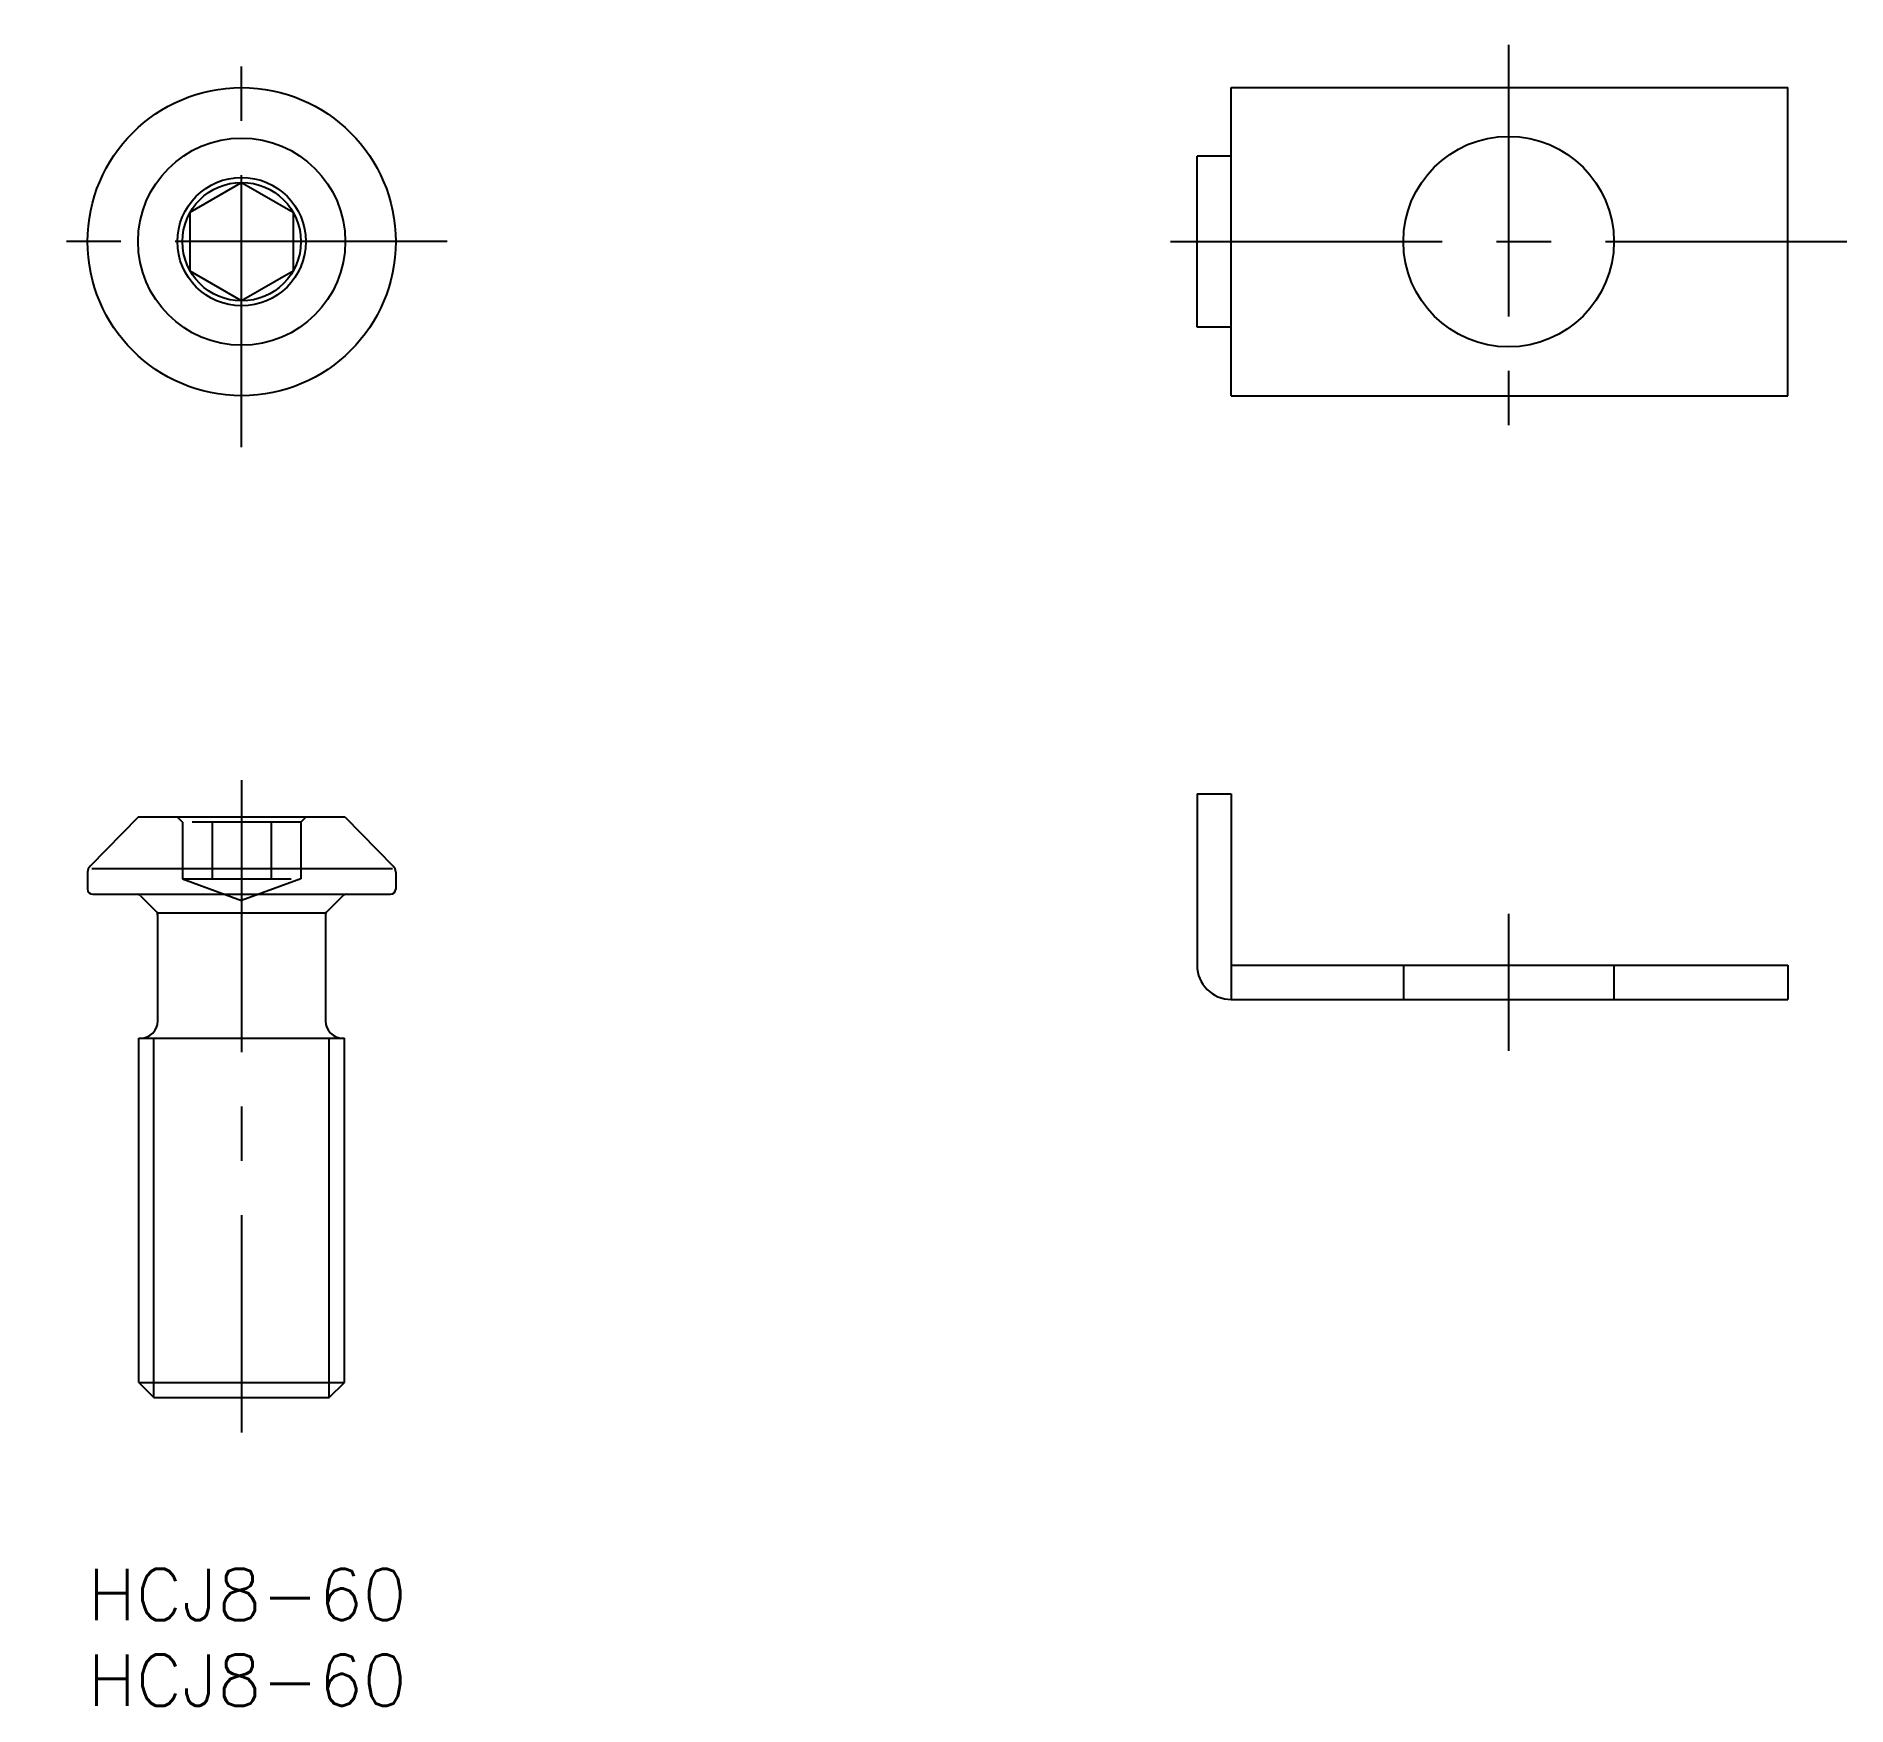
# Model space of a CAD drawing. Extents: x -3 to 103, y -8 to 90.
import ezdxf

# ---------------------------------------------------------------- set-up
doc = ezdxf.new("R2010")
doc.units = 0
doc.header["$LTSCALE"] = 0.5
doc.linetypes.add('CENTER', pattern=[50.8, 31.75, -6.35, 6.35, -6.35])
doc.linetypes.add('DASHED', pattern=[19.05, 12.7, -6.35])
for name, color, linetype in [('MSM_CENTER', 1, 'CENTER'), ('MSM_CONTINUOUS', 7, 'CONTINUOUS'), ('MSM_DASHED', 4, 'DASHED'), ('MSM_NARROW', 5, 'CONTINUOUS'), ('MSM_PART_NUMBER', 7, 'CONTINUOUS')]:
    doc.layers.add(name, color=color, linetype=linetype)
doc.styles.get("Standard").update_dxf_attribs({"font": 'txt.shx', "height": 3, "bigfont": 'bigfont.shx'})

# ---------------------------------------------------------------- blocks, each defined once
blk = doc.blocks.new('*U8')
at = {"layer": 'MSM_PART_NUMBER'}
blk.add_text('HCJ8-60', height=3, dxfattribs=at).set_placement((0, -3))
blk = doc.blocks.new('*U9')
at = {"layer": 'MSM_PART_NUMBER'}
blk.add_text('HCJ8-60', height=3, dxfattribs=at).set_placement((0, -8))

msp = doc.modelspace()

# ---------------------------------------------------------------- linework, layer by layer
at = {"layer": 'MSM_CENTER'}
for p, q in [((9, 65.52), (9, 89.52)), ((83.01, 89.02), (83.01, 66.02)), ((21, 77.52), (-3, 77.52)), ((63.26, 77.52), (102.76, 77.52)), ((9, 46.06), (9, 7.96)), ((83.01, 38.26), (83.01, 30.26))]:
    msp.add_line(p, q, dxfattribs=at)
at = {"layer": 'MSM_CONTINUOUS'}
for p, q in [((66.81, 86.52), (99.31, 86.52)), ((66.81, 68.52), (66.81, 86.52)), ((99.31, 68.52), (99.31, 86.52)), ((64.81, 72.52), (64.81, 82.52)), ((66.81, 82.52), (64.81, 82.52)), ((6, 79.25), (9, 80.98)), ((9, 80.98), (12, 79.25)), ((6, 75.79), (6, 79.25)), ((12, 79.25), (12, 75.79)), ((9, 74.06), (6, 75.79)), ((12, 75.79), (9, 74.06)), ((66.81, 72.52), (64.81, 72.52)), ((66.81, 68.52), (99.31, 68.52)), ((64.81, 45.26), (64.81, 35.26)), ((64.81, 45.26), (66.81, 45.26)), ((66.81, 45.26), (66.81, 33.26)), ((2.95, 43.9), (0.15, 41.05)), ((15.05, 43.9), (2.95, 43.9)), ((15.05, 43.9), (17.85, 41.05)), ((0, 40.69), (0, 39.7)), ((0.25, 40.9), (17.81, 40.9)), ((18, 40.69), (18, 39.7)), ((0.3, 39.4), (17.7, 39.4)), ((3.09, 39.31), (4.01, 38.39)), ((14.91, 39.31), (13.99, 38.39)), ((13.9, 38.3), (4.1, 38.3)), ((4.1, 32), (4.1, 38.18)), ((13.9, 38.18), (13.9, 32)), ((66.81, 35.26), (99.31, 35.26)), ((99.31, 35.26), (99.31, 33.26)), ((66.81, 33.26), (99.31, 33.26)), ((3, 31), (15, 31)), ((3, 10.88), (3, 31)), ((15, 10.88), (15, 31)), ((3, 10.88), (3.88, 10)), ((3, 10.88), (15, 10.88)), ((14.12, 10), (15, 10.88)), ((3.88, 10), (14.12, 10))]:
    msp.add_line(p, q, dxfattribs=at)
for centre, radius in [((9, 77.52), 9), ((9, 77.52), 6.05), ((83.01, 77.52), 6.15), ((9, 77.52), 3.75), ((9, 77.52), 3.46)]:
    msp.add_circle(centre, radius, dxfattribs=at)
for centre, radius, start, end in [((0.5, 40.69), 0.5, 135, 180), ((17.5, 40.69), 0.5, 0, 45), ((0.3, 39.7), 0.3, 180, 270), ((2.88, 39.1), 0.3, 45, 90), ((15.12, 39.1), 0.3, 90, 135), ((17.7, 39.7), 0.3, 270, 0), ((3.8, 38.18), 0.3, 0, 45), ((14.2, 38.18), 0.3, 135, 180), ((66.81, 35.26), 2, 180, 270), ((3.1, 32), 1, 270, 0), ((14.9, 32), 1, 180, 270)]:
    msp.add_arc(centre, radius, start, end, dxfattribs=at)
at = {"layer": 'MSM_DASHED'}
for p, q in [((5.25, 43.9), (5.54, 43.61)), ((5.54, 43.61), (5.54, 40.3)), ((12.46, 43.61), (5.54, 43.61)), ((7.27, 43.61), (7.27, 40.3)), ((10.73, 43.61), (10.73, 40.3)), ((12.75, 43.9), (12.46, 43.61)), ((12.46, 43.61), (12.46, 40.3)), ((5.54, 40.3), (9, 39.04)), ((5.54, 40.3), (12.46, 40.3)), ((12.46, 40.3), (9, 39.04)), ((76.86, 35.26), (76.86, 33.26)), ((89.16, 35.26), (89.16, 33.26))]:
    msp.add_line(p, q, dxfattribs=at)
at = {"layer": 'MSM_NARROW'}
for p, q in [((3.88, 10), (3.88, 31)), ((14.12, 10), (14.12, 31))]:
    msp.add_line(p, q, dxfattribs=at)

# ---------------------------------------------------------------- block references
at = {"layer": 'MSM_CONTINUOUS'}
for name in ['*U8', '*U9']:
    msp.add_blockref(name, (0, 0), dxfattribs=at)

doc.saveas('drawing.dxf')
